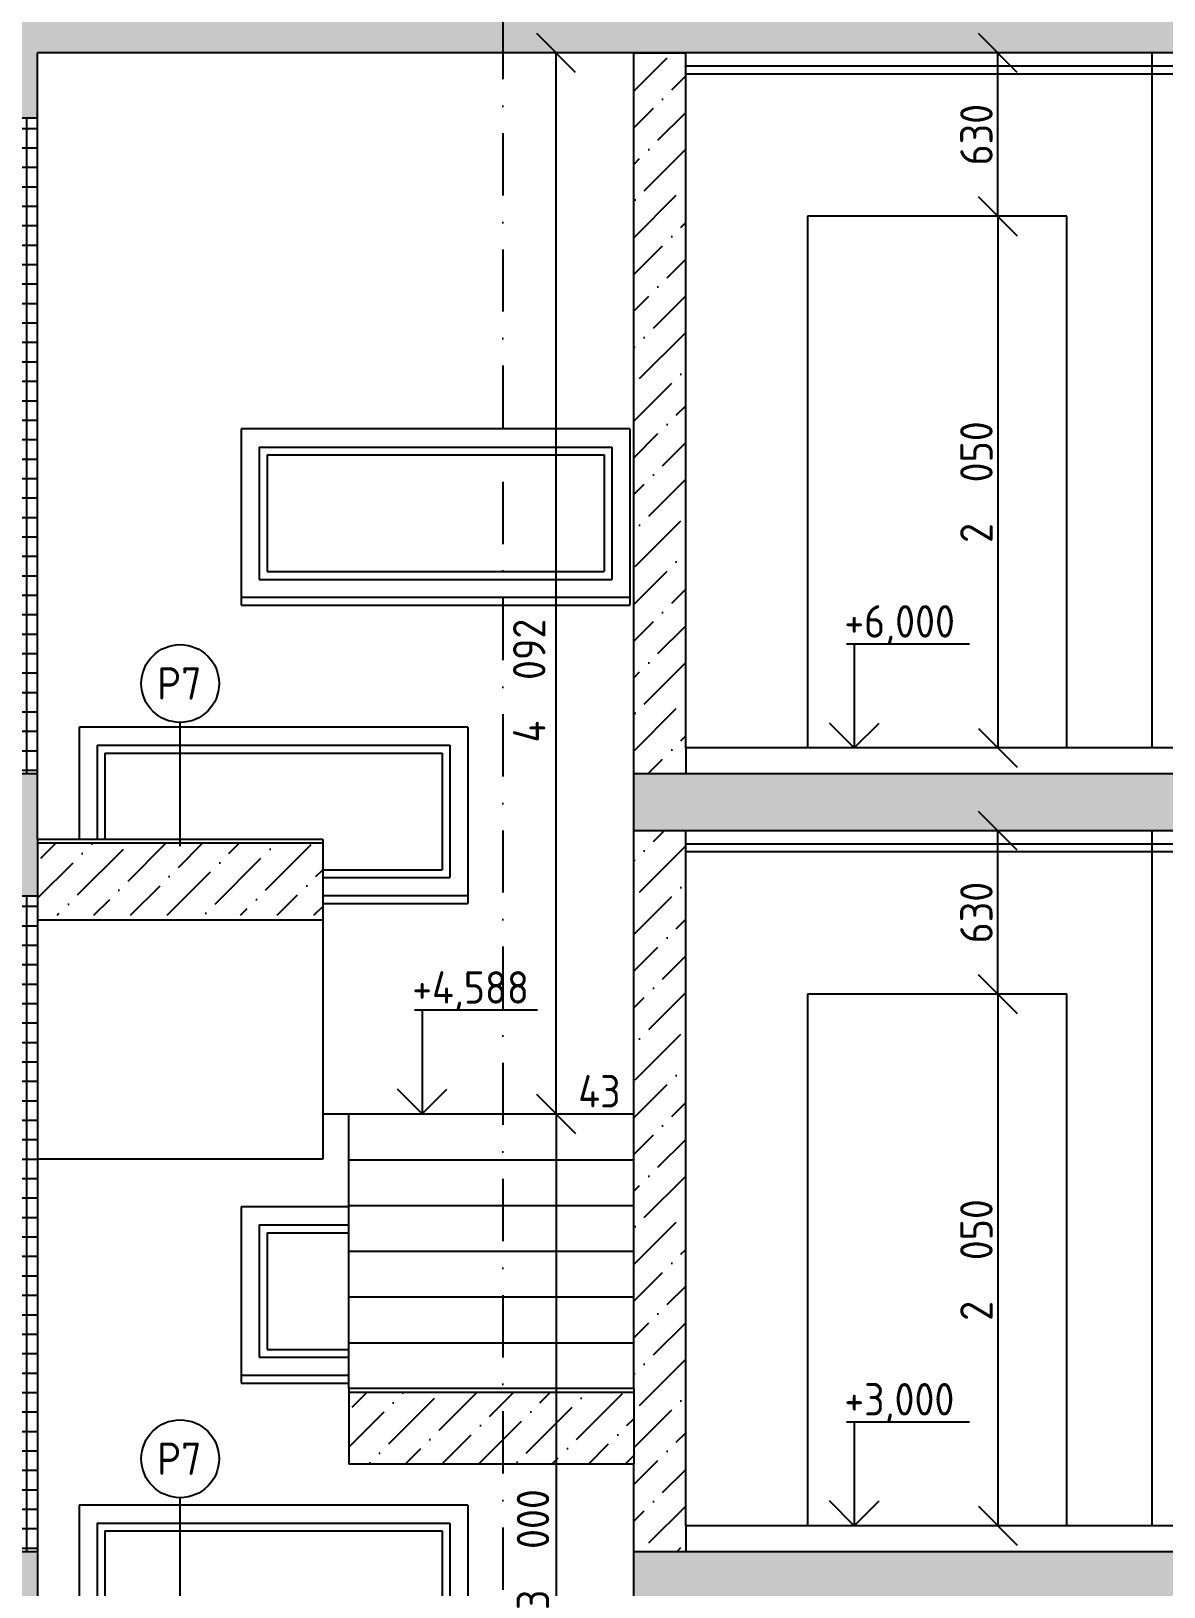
# Model space of a CAD drawing. Extents: x 3792242 to 5145247, y -1546315 to -1031918.
# Drawn here: x 4035787 to 4040157, y -1499366 to -1493366 of the extents above; entities that cross this region are included whole.
import ezdxf

# ---------------------------------------------------------------- set-up
doc = ezdxf.new("R2010")
doc.units = 0
doc.header["$MEASUREMENT"] = 0
doc.linetypes.add('BODKOCIARKOVANA_3', pattern=[5.6, 3, -1.3, 0, -1.3])
doc.layers.get('0').update_dxf_attribs({"linetype": 'CONTINUOUS'})
doc.layers.get('Defpoints').update_dxf_attribs({"color": 61, "linetype": 'CONTINUOUS'})
for name, color, linetype in [('KÓTY', 4, 'CONTINUOUS'), ('MÚRY', 1, 'CONTINUOUS'), ('OKNÁ', 143, 'CONTINUOUS'), ('osi', 253, 'CONTINUOUS'), ('POZEMOK', 7, 'CONTINUOUS'), ('TENKÁ', 7, 'CONTINUOUS'), ('ŠRAFY', 82, 'CONTINUOUS'), ('šrafy-múry', 8, 'CONTINUOUS')]:
    doc.layers.add(name, color=color, linetype=linetype)
doc.styles.add('STYLE1', font='isocp.shx')
doc.dimstyles.new('STANDARD-50', dxfattribs={"dimtxt": 125, "dimasz": 150, "dimexe": 10, "dimexo": 200, "dimgap": 20, "dimtad": 1, "dimdsep": 46, "dimlunit": 6, "dimtxsty": 'STYLE1', "dimblk1": 'OBLIQUE', "dimblk2": 'OBLIQUE', "dimsah": 1, "dimcen": 2.5, "dimse1": 1, "dimse2": 1, "dimadec": 0, "dimazin": 0, "dimtfac": 1, "dimtmove": 1, "dimatfit": 3, "dimldrblk": 'OBLIQUE', "dimfxl": 1, "dimtolj": 1, "dimtzin": 0, "dimarcsym": 0})
pattern_1 = [(45, (139723.04, 33513.66), (53.0330086, 194.4543648), [250, -50, 0, -50])]
pattern_2 = [(45, (186453.04, 33563.66), (53.0330086, 194.4543648), [250, -50, 0, -50])]

# ---------------------------------------------------------------- blocks, each defined once
blk = doc.blocks.new('_OBLIQUE')
at = {"color": 0, "linetype": 'ByBlock'}
blk.add_line((-0.5, -0.5), (0.5, 0.5), dxfattribs=at)
blk = doc.blocks.new('*D49946')
at = {"layer": 'Defpoints', "color": 0}
for p in [(4037812.5, -1497541.9), (4037812.5, -1500541.9), (4037812.5, -1500541.9)]:
    blk.add_point(p, dxfattribs=at)
at = {"layer": 'KÓTY', "color": 0, "lineweight": -2, "ltscale": 0.25}
blk.add_line((4037812.5, -1497541.9), (4037812.5, -1500541.9), dxfattribs=at)
at = {"layer": 'KÓTY', "color": 0, "linetype": 'ByBlock', "lineweight": -2, "xscale": 150, "yscale": 150, "zscale": 150}
for p, rotation in [((4037812.5, -1497541.9), 90), ((4037812.5, -1500541.9), 270)]:
    blk.add_blockref('_OBLIQUE', p, dxfattribs=dict(at, rotation=rotation))
at = {"layer": 'KÓTY', "color": 0, "insert": (4037723, -1499222.3), "char_height": 125, "attachment_point": 5, "rotation": 90, "style": 'STYLE1'}
blk.add_mtext('\\A1;3ﾠ000', dxfattribs=at)
blk = doc.blocks.new('*D49948')
at = {"layer": 'Defpoints', "color": 0}
for p in [(4037812.5, -1493449.9), (4038112, -1493449.9), (4038112, -1497541.9)]:
    blk.add_point(p, dxfattribs=at)
at = {"layer": 'KÓTY', "color": 0, "lineweight": -2, "ltscale": 0.25}
blk.add_line((4037812.5, -1497541.9), (4037812.5, -1493449.9), dxfattribs=at)
at = {"layer": 'KÓTY', "color": 0, "linetype": 'ByBlock', "lineweight": -2, "xscale": 150, "yscale": 150, "zscale": 150}
for p, rotation in [((4037812.5, -1493449.9), 90), ((4037812.5, -1497541.9), 270)]:
    blk.add_blockref('_OBLIQUE', p, dxfattribs=dict(at, rotation=rotation))
at = {"layer": 'KÓTY', "color": 0, "insert": (4037708.5, -1495870.8), "char_height": 125, "attachment_point": 5, "rotation": 90, "style": 'STYLE1'}
blk.add_mtext('\\A1;4ﾠ092', dxfattribs=at)
blk = doc.blocks.new('*D50036')
at = {"layer": 'Defpoints', "color": 0}
for p in [(4039782, -1494080.1), (4039516, -1496130.1), (4039782, -1496130.1)]:
    blk.add_point(p, dxfattribs=at)
at = {"layer": 'KÓTY', "color": 0, "lineweight": -2, "ltscale": 0.25}
blk.add_line((4039516, -1494080.1), (4039516, -1496130.1), dxfattribs=at)
at = {"layer": 'KÓTY', "color": 0, "linetype": 'ByBlock', "lineweight": -2, "xscale": 150, "yscale": 150, "zscale": 150}
for p, rotation in [((4039516, -1494080.1), 90), ((4039516, -1496130.1), 270)]:
    blk.add_blockref('_OBLIQUE', p, dxfattribs=dict(at, rotation=rotation))
at = {"layer": 'KÓTY', "color": 0, "insert": (4039433.5, -1495105.1), "char_height": 125, "attachment_point": 5, "rotation": 90, "style": 'STYLE1'}
blk.add_mtext('\\A1;2ﾠ050', dxfattribs=at)
blk = doc.blocks.new('*D50037')
at = {"layer": 'Defpoints', "color": 0}
for p in [(4039516, -1493450.1), (4039782, -1493450.1), (4039782, -1494080.1)]:
    blk.add_point(p, dxfattribs=at)
at = {"layer": 'KÓTY', "color": 0, "lineweight": -2, "ltscale": 0.25}
blk.add_line((4039516, -1494080.1), (4039516, -1493450.1), dxfattribs=at)
at = {"layer": 'KÓTY', "color": 0, "linetype": 'ByBlock', "lineweight": -2, "xscale": 150, "yscale": 150, "zscale": 150}
for p, rotation in [((4039516, -1493450.1), 90), ((4039516, -1494080.1), 270)]:
    blk.add_blockref('_OBLIQUE', p, dxfattribs=dict(at, rotation=rotation))
at = {"layer": 'KÓTY', "color": 0, "insert": (4039433.5, -1493765.1), "char_height": 125, "attachment_point": 5, "rotation": 90, "style": 'STYLE1'}
blk.add_mtext('\\A1;630', dxfattribs=at)
blk = doc.blocks.new('*D50038')
at = {"layer": 'Defpoints', "color": 0}
for p in [(4039782, -1497080.1), (4039516, -1499130.1), (4039782, -1499130.1)]:
    blk.add_point(p, dxfattribs=at)
at = {"layer": 'KÓTY', "color": 0, "lineweight": -2, "ltscale": 0.25}
blk.add_line((4039516, -1497080.1), (4039516, -1499130.1), dxfattribs=at)
at = {"layer": 'KÓTY', "color": 0, "linetype": 'ByBlock', "lineweight": -2, "xscale": 150, "yscale": 150, "zscale": 150}
for p, rotation in [((4039516, -1497080.1), 90), ((4039516, -1499130.1), 270)]:
    blk.add_blockref('_OBLIQUE', p, dxfattribs=dict(at, rotation=rotation))
at = {"layer": 'KÓTY', "color": 0, "insert": (4039433.5, -1498105.1), "char_height": 125, "attachment_point": 5, "rotation": 90, "style": 'STYLE1'}
blk.add_mtext('\\A1;2ﾠ050', dxfattribs=at)
blk = doc.blocks.new('*D50039')
at = {"layer": 'Defpoints', "color": 0}
for p in [(4039516, -1496450.1), (4039782, -1496450.1), (4039782, -1497080.1)]:
    blk.add_point(p, dxfattribs=at)
at = {"layer": 'KÓTY', "color": 0, "lineweight": -2, "ltscale": 0.25}
blk.add_line((4039516, -1497080.1), (4039516, -1496450.1), dxfattribs=at)
at = {"layer": 'KÓTY', "color": 0, "linetype": 'ByBlock', "lineweight": -2, "xscale": 150, "yscale": 150, "zscale": 150}
for p, rotation in [((4039516, -1496450.1), 90), ((4039516, -1497080.1), 270)]:
    blk.add_blockref('_OBLIQUE', p, dxfattribs=dict(at, rotation=rotation))
at = {"layer": 'KÓTY', "color": 0, "insert": (4039433.5, -1496765.1), "char_height": 125, "attachment_point": 5, "rotation": 90, "style": 'STYLE1'}
blk.add_mtext('\\A1;630', dxfattribs=at)

msp = doc.modelspace()

# ---------------------------------------------------------------- hatches: boundary and pattern name
at = {"layer": 'ŠRAFY'}
h = msp.add_hatch(dxfattribs=at)
h.set_pattern_fill('SQUARE', color=256, scale=300)
h.set_pattern_definition([(0, (-1113810.456, 33513.662), (0, 37.5), [37.5, -37.5]), (90, (-1113810.456, 33513.662), (-37.5, 2e-15), [37.5, -37.5])])
h.paths.add_polyline_path([(4031322.044, -1493110.108), (4031322.044, -1493030.108), (4031572.044, -1493030.108), (4031572.044, -1493110.108), (4031572.044, -1493230.108), (4042072.044, -1493230.108), (4042072.044, -1492796.021), (4035799.544, -1492890.108), (4031461.23, -1492820.963), (4031406.83, -1492820.963), (4031406.83, -1492873.696), (4031406.83, -1492877.915), (4031406.83, -1493013.074, 0.39722787), (4031409.478, -1493015.882), (4031434.955, -1493018.696), (4031434.955, -1493021.727), (4031444.705, -1493022.29, -1.21070497), (4031446.674, -1493025.102), (4031404.017, -1493025.102), (4031371.673, -1493025.102, -0.41421316), (4031370.266, -1493022.29), (4031370.266, -1493018.071, 0.41420819), (4031367.429, -1493017.807, 0.35991249), (4031364.641, -1493018.071), (4031364.641, -1493022.29, -0.41421316), (4031363.235, -1493025.102), (4031328.549, -1493025.102, -0.41421316), (4031327.142, -1493022.29), (4031327.845, -1493016.662), (4031334.635, -1493011.281), (4031327.142, -1492998.304), (4031327.142, -1492876.509), (4031327.142, -1492872.29), (4031327.845, -1492866.662), (4031334.635, -1492861.281), (4031327.142, -1492848.304), (4031327.142, -1492725.102), (4031314.545, -1492725.102), (4031312.201, -1493500.108), (4032187.044, -1493500.108), (4032187.044, -1493450.108), (4031322.044, -1493450.108), (4031322.044, -1493230.108)])
h.paths.add_polyline_path([(4031446.756, -1493018.058), (4031519.33, -1493022.295), (4031519.166, -1493025.102), (4031448.675, -1493020.987, -1.34066688)], flags=16)
edge = h.paths.add_edge_path(flags=16)
edge.add_arc((4031448.642, -1493021.549), 0.563, 266.6608892, 86.6590998)
edge = h.paths.add_edge_path(flags=16)
edge.add_arc((4031444.705, -1493021.727), 0.562, 89.9985299, 269.9985299)
at = {"layer": 'ŠRAFY', "ltscale": 0.25}
h = msp.add_hatch(dxfattribs=at)
h.set_pattern_fill('ANSI37', color=256, scale=600, angle=45)
h.set_pattern_definition([(90, (-4374354.13, 206283.9), (-75, 1e-14), []), (180, (-4374354.13, 206283.9), (-1e-14, -75), [])])
h.paths.add_polyline_path([(4035812.044, -1496230.108), (4035812.044, -1496130.108), (4035812.044, -1493700.108), (4035512.044, -1493700.108), (4035512.044, -1496130.108), (4035512.044, -1496230.108)])
h = msp.add_hatch(dxfattribs=at)
h.set_pattern_fill('ANSI37', color=256, scale=600, angle=45)
h.set_pattern_definition([(90, (-4374354.13, 203283.9), (-75, 1e-14), []), (180, (-4374354.13, 203283.9), (-1e-14, -75), [])])
h.paths.add_polyline_path([(4035812.044, -1499230.108), (4035812.044, -1499130.108), (4035812.044, -1496700.108), (4035512.044, -1496700.108), (4035512.044, -1499130.108), (4035512.044, -1499230.108)])
at = {"layer": 'šrafy-múry'}
h = msp.add_hatch(dxfattribs=at)
h.set_pattern_fill('ANSI36', color=253, scale=800, angle=360)
h.set_pattern_definition(pattern_1)
h.paths.add_polyline_path([(4030422.044, -1493230.108), (4009362.044, -1493230.108), (4009162.044, -1493230.108), (4009162.044, -1492530.108), (4009002.044, -1492530.108), (4009002.044, -1493700.108), (4009252.044, -1493700.108), (4009252.044, -1493450.108), (4012402.044, -1493450.108), (4012517.044, -1493450.108), (4015592.044, -1493450.108), (4015592.044, -1493700.108), (4015892.044, -1493700.108), (4015892.044, -1493450.108), (4022232.044, -1493450.108), (4022232.044, -1493700.108), (4022532.044, -1493700.108), (4022532.044, -1493450.108), (4028872.044, -1493450.108), (4028872.044, -1493700.108), (4029172.044, -1493700.108), (4029172.044, -1493450.108), (4030422.044, -1493450.108)])
h.paths.add_polyline_path([(4031322.044, -1493450.108), (4032187.044, -1493450.108), (4032302.044, -1493450.108), (4035512.044, -1493450.108), (4035512.044, -1493700.108), (4035812.044, -1493700.108), (4035812.044, -1493450.108), (4042092.044, -1493450.108), (4042092.044, -1493700.108), (4042432.044, -1493700.108), (4042432.044, -1492280.108), (4042272.044, -1492280.108), (4042272.044, -1493230.108), (4042072.044, -1493230.108), (4031322.044, -1493230.108)])
h = msp.add_hatch(dxfattribs=at)
h.set_pattern_fill('ANSI36', color=253, scale=800, angle=360)
h.set_pattern_definition(pattern_2)
h.paths.add_polyline_path([(4038312.044, -1493450.108), (4038112.044, -1493450.108), (4038112.044, -1494541.873), (4038112.044, -1496130.108), (4038112.044, -1496230.108), (4038312.044, -1496230.108), (4038312.044, -1496130.108)])
h = msp.add_hatch(dxfattribs=at)
h.set_pattern_fill('ANSI36', color=253, scale=800, angle=360)
h.set_pattern_definition(pattern_1)
h.paths.add_polyline_path([(4018192.044, -1496450.108), (4022232.044, -1496450.108), (4022232.044, -1496700.108), (4022532.044, -1496700.108), (4022532.044, -1496450.108), (4028872.044, -1496450.108), (4028872.044, -1496700.108), (4029172.044, -1496700.108), (4029172.044, -1496450.108), (4032187.044, -1496450.108), (4032302.044, -1496450.108), (4035512.044, -1496450.108), (4035512.044, -1496700.108), (4035812.044, -1496700.108), (4035812.044, -1496450.108), (4035812.044, -1496230.108), (4018192.044, -1496230.108)])
h.paths.add_polyline_path([(4038112.044, -1496450.108), (4038312.044, -1496450.108), (4042092.044, -1496450.108), (4042092.044, -1496700.108), (4042432.044, -1496700.108), (4042432.044, -1496230.108), (4038312.044, -1496230.108), (4038112.044, -1496230.108)])
h.paths.add_polyline_path([(4015892.044, -1496230.108), (4009002.044, -1496230.108), (4009002.044, -1496700.108), (4009252.044, -1496700.108), (4009252.044, -1496450.108), (4012402.044, -1496450.108), (4012517.044, -1496450.108), (4015592.044, -1496450.108), (4015592.044, -1496700.108), (4015892.044, -1496700.108), (4015892.044, -1496450.108)])
h = msp.add_hatch(dxfattribs=at)
h.set_pattern_fill('ANSI36', color=253, scale=800, angle=360)
h.set_pattern_definition(pattern_2)
h.paths.add_polyline_path([(4038112.044, -1497541.873), (4038112.044, -1499130.108), (4038112.044, -1499230.108), (4038312.044, -1499230.108), (4038312.044, -1499130.108), (4038312.044, -1496450.108), (4038112.044, -1496450.108)])
h = msp.add_hatch(dxfattribs=at)
h.set_pattern_fill('ANSI36', color=253, scale=800, angle=360)
h.set_pattern_definition([(45, (91813.04, 41631.31), (53.0330086, 194.4543648), [250, -50, 0, -50])])
h.paths.add_polyline_path([(4036912.044, -1496498.049), (4035812.044, -1496498.049), (4035812.044, -1496775.411), (4036912.044, -1496775.411)])
h = msp.add_hatch(dxfattribs=at)
h.set_pattern_fill('ANSI36', color=253, scale=800, angle=360)
h.set_pattern_definition([(45, (93013.04, 39513.66), (53.0330086, 194.4543648), [250, -50, 0, -50])])
h.paths.add_polyline_path([(4038112.044, -1498615.697), (4037012.044, -1498615.697), (4037012.044, -1498893.058), (4038112.044, -1498893.058)])
h = msp.add_hatch(dxfattribs=at)
h.set_pattern_fill('ANSI36', color=253, scale=800, angle=360)
h.set_pattern_definition(pattern_1)
h.paths.add_polyline_path([(4015892.044, -1499230.108), (4009002.044, -1499230.108), (4009002.044, -1499700.108), (4009252.044, -1499700.108), (4009252.044, -1499450.108), (4012402.044, -1499450.108), (4012517.044, -1499450.108), (4015592.044, -1499450.108), (4015592.044, -1499700.108), (4015892.044, -1499700.108), (4015892.044, -1499450.108)])
h.paths.add_polyline_path([(4038312.044, -1499230.108), (4042432.044, -1499230.108), (4042432.044, -1499700.108), (4042092.044, -1499700.108), (4042092.044, -1499450.108), (4038312.044, -1499450.108), (4038112.044, -1499450.108), (4038112.044, -1499230.108)])
h.paths.add_polyline_path([(4018192.044, -1499450.108), (4022232.044, -1499450.108), (4022232.044, -1499700.108), (4022532.044, -1499700.108), (4022532.044, -1499450.108), (4028872.044, -1499450.108), (4028872.044, -1499700.108), (4029172.044, -1499700.108), (4029172.044, -1499450.108), (4032187.044, -1499450.108), (4032302.044, -1499450.108), (4035512.044, -1499450.108), (4035512.044, -1499700.108), (4035812.044, -1499700.108), (4035812.044, -1499450.108), (4035812.044, -1499230.108), (4018192.044, -1499230.108)])

# ---------------------------------------------------------------- linework, layer by layer
at = {"layer": 'MÚRY'}
for p, q in [((4042092.044, -1493450.108), (4035812.044, -1493450.108)), ((4038112.044, -1493450.108), (4035812.044, -1493450.108)), ((4035812.044, -1496483.049), (4035812.044, -1493450.108)), ((4038112.044, -1498600.697), (4038112.044, -1493450.108)), ((4038312.044, -1496130.108), (4038312.044, -1493450.108)), ((4042092.044, -1496130.108), (4038312.044, -1496130.108)), ((4036912.044, -1496483.049), (4035812.044, -1496483.049)), ((4036912.044, -1496483.049), (4036912.044, -1496794.319)), ((4042092.044, -1496450.108), (4038112.044, -1496450.108)), ((4038312.044, -1499130.108), (4038312.044, -1496450.108)), ((4035812.044, -1496794.319), (4035812.044, -1499483.049)), ((4036912.044, -1496794.319), (4035812.044, -1496794.319)), ((4038112.044, -1498600.697), (4037012.044, -1498600.697)), ((4037012.044, -1498600.697), (4037012.044, -1498893.058)), ((4038112.044, -1498893.058), (4037012.044, -1498893.058)), ((4038112.044, -1499130.108), (4038112.044, -1498893.058)), ((4038112.044, -1501600.697), (4038112.044, -1499130.108)), ((4042092.044, -1499130.108), (4038312.044, -1499130.108))]:
    msp.add_line(p, q, dxfattribs=at)
at = {"layer": 'OKNÁ', "ltscale": 0.25}
for p, q in [((4036697.044, -1495000.108), (4036697.044, -1495450.108)), ((4036697.044, -1495000.108), (4037997.044, -1495000.108)), ((4037997.044, -1495000.108), (4037997.044, -1495450.108)), ((4036697.044, -1495450.108), (4037997.044, -1495450.108)), ((4036362.044, -1496509.617), (4036362.044, -1496031.941)), ((4036072.044, -1496150.108), (4036072.044, -1496483.049)), ((4036072.044, -1496150.108), (4037372.044, -1496150.108)), ((4037372.044, -1496150.108), (4037372.044, -1496600.108)), ((4036912.044, -1496600.108), (4037372.044, -1496600.108)), ((4036697.044, -1498000.108), (4036697.044, -1498450.108)), ((4036697.044, -1498000.108), (4037012.044, -1498000.108)), ((4036697.044, -1498450.108), (4037012.044, -1498450.108)), ((4036362.044, -1499544.617), (4036362.044, -1499021.941)), ((4036072.044, -1499150.108), (4036072.044, -1499483.049)), ((4036072.044, -1499150.108), (4037372.044, -1499150.108)), ((4037372.044, -1499150.108), (4037372.044, -1499600.108))]:
    msp.add_line(p, q, dxfattribs=at)
for centre in [(4036362.044, -1495881.941), (4036362.044, -1498871.941)]:
    msp.add_circle(centre, 150, dxfattribs=at)
at = {"layer": 'osi', "linetype": 'BODKOCIARKOVANA_3', "ltscale": 80}
msp.add_line((4037607.044, -1487486.244), (4037607.044, -1507826.838), dxfattribs=at)
at = {"layer": 'POZEMOK'}
for p, q in [((4036597.044, -1494900.108), (4036597.044, -1495580.108)), ((4038097.044, -1494900.108), (4036597.044, -1494900.108)), ((4038097.044, -1494900.108), (4038097.044, -1495580.108)), ((4036667.044, -1494970.108), (4036667.044, -1495480.108)), ((4036667.044, -1494970.108), (4038027.044, -1494970.108)), ((4038027.044, -1494970.108), (4038027.044, -1495480.108)), ((4036667.044, -1495480.108), (4038027.044, -1495480.108)), ((4038097.044, -1495550.108), (4036597.044, -1495550.108)), ((4036597.044, -1495580.108), (4038097.044, -1495580.108)), ((4035972.044, -1496050.108), (4035972.044, -1496483.049)), ((4037472.044, -1496050.108), (4035972.044, -1496050.108)), ((4037472.044, -1496050.108), (4037472.044, -1496730.108)), ((4036042.044, -1496120.108), (4036042.044, -1496483.049)), ((4036042.044, -1496120.108), (4037402.044, -1496120.108)), ((4037402.044, -1496120.108), (4037402.044, -1496630.108)), ((4036912.044, -1496630.108), (4037402.044, -1496630.108)), ((4037472.044, -1496700.108), (4036912.044, -1496700.108)), ((4036912.044, -1496730.108), (4037472.044, -1496730.108)), ((4036597.044, -1497900.108), (4036597.044, -1498580.108)), ((4037012.044, -1497900.108), (4036597.044, -1497900.108)), ((4036667.044, -1497970.108), (4036667.044, -1498480.108)), ((4036667.044, -1497970.108), (4037012.044, -1497970.108)), ((4036667.044, -1498480.108), (4037012.044, -1498480.108)), ((4037012.044, -1498550.108), (4036597.044, -1498550.108)), ((4036597.044, -1498580.108), (4037012.044, -1498580.108)), ((4035972.044, -1499050.108), (4035972.044, -1499483.049)), ((4037472.044, -1499050.108), (4035972.044, -1499050.108)), ((4037472.044, -1499050.108), (4037472.044, -1499730.108)), ((4036042.044, -1499120.108), (4036042.044, -1499483.049)), ((4036042.044, -1499120.108), (4037402.044, -1499120.108)), ((4037402.044, -1499120.108), (4037402.044, -1499630.108))]:
    msp.add_line(p, q, dxfattribs=at)
at = {"layer": 'TENKÁ'}
for p, q in [((4038112.044, -1493450.108), (4038312.044, -1493450.108)), ((4040112.044, -1496130.108), (4040112.044, -1493450.108)), ((4038312.044, -1493500.108), (4041762.044, -1493500.108)), ((4038312.044, -1493530.108), (4041762.044, -1493530.108)), ((4035512.044, -1493700.108), (4035812.044, -1493700.108)), ((4035512.044, -1493700.108), (4035812.044, -1493700.108)), ((4038782.044, -1494080.108), (4038782.044, -1496130.108)), ((4039782.044, -1494080.108), (4038782.044, -1494080.108)), ((4039782.044, -1496130.108), (4039782.044, -1494080.108)), ((4038312.044, -1496130.108), (4038312.044, -1496230.108)), ((4035812.044, -1496230.108), (4018192.044, -1496230.108)), ((4042472.044, -1496230.108), (4038112.044, -1496230.108)), ((4035812.044, -1496483.049), (4035812.044, -1496794.319)), ((4038312.044, -1496450.108), (4038112.044, -1496450.108)), ((4040112.044, -1499130.108), (4040112.044, -1496450.108)), ((4036912.044, -1496498.049), (4035812.044, -1496498.049)), ((4038312.044, -1496500.108), (4041762.044, -1496500.108)), ((4038312.044, -1496530.108), (4041762.044, -1496530.108)), ((4035512.044, -1496700.108), (4035812.044, -1496700.108)), ((4035512.044, -1496700.108), (4035812.044, -1496700.108)), ((4036912.044, -1496794.319), (4036912.044, -1497716.873)), ((4038782.044, -1497080.108), (4038782.044, -1499130.108)), ((4039782.044, -1497080.108), (4038782.044, -1497080.108)), ((4039782.044, -1499130.108), (4039782.044, -1497080.108)), ((4036912.044, -1497541.873), (4037012.044, -1497541.873)), ((4037012.044, -1497541.873), (4038112.044, -1497541.873)), ((4037012.044, -1498600.697), (4037012.044, -1497541.873)), ((4036912.044, -1497716.873), (4035812.044, -1497716.873)), ((4037012.044, -1497718.344), (4038112.044, -1497718.344)), ((4037012.044, -1497894.814), (4038112.044, -1497894.814)), ((4037012.044, -1498071.285), (4038112.044, -1498071.285)), ((4037012.044, -1498247.755), (4038112.044, -1498247.755)), ((4037012.044, -1498424.226), (4038112.044, -1498424.226)), ((4038112.044, -1498615.697), (4037012.044, -1498615.697)), ((4038112.044, -1498600.697), (4038112.044, -1498893.058)), ((4038312.044, -1499130.108), (4038312.044, -1499230.108)), ((4035812.044, -1499230.108), (4018192.044, -1499230.108)), ((4042472.044, -1499230.108), (4038112.044, -1499230.108))]:
    msp.add_line(p, q, dxfattribs=at)
at = {"layer": 'TENKÁ', "linetype": 'ByBlock', "ltscale": 0.25}
for p, q in [((4039406.808, -1495730.108), (4038932.909, -1495730.108)), ((4038962.503, -1495730.108), (4038962.503, -1496130.108)), ((4038962.503, -1496130.108), (4038867.044, -1496034.649)), ((4038962.503, -1496130.108), (4039057.962, -1496034.649)), ((4037739.889, -1497141.873), (4037265.991, -1497141.873)), ((4037295.584, -1497141.873), (4037295.584, -1497541.873)), ((4037295.584, -1497541.873), (4037200.125, -1497446.414)), ((4037295.584, -1497541.873), (4037391.044, -1497446.414)), ((4039406.808, -1498730.108), (4038932.909, -1498730.108)), ((4038962.503, -1498730.108), (4038962.503, -1499130.108)), ((4038962.503, -1499130.108), (4038867.044, -1499034.649)), ((4038962.503, -1499130.108), (4039057.962, -1499034.649))]:
    msp.add_line(p, q, dxfattribs=at)

# ---------------------------------------------------------------- texts
at = {"layer": 'TENKÁ', "ltscale": 0.25, "style": 'STYLE1'}
for s, p in [('+6,000', (4038923.846, -1495704.782)), ('P7', (4036273.239, -1495944.119)), ('+4,588', (4037256.927, -1497116.547)), ('43', (4037897.526, -1497516.852)), ('+3,000', (4038923.846, -1498704.782)), ('P7', (4036273.239, -1498934.119))]:
    msp.add_text(s, height=125, dxfattribs=at).set_placement(p)

# ---------------------------------------------------------------- dimensions: what is measured, and where the dimension line sits
at = {"layer": 'KÓTY', "ltscale": 0.25}
for base, p1, p2, picture, middle in [((4037812.544, -1493449.873), (4038112.044, -1497541.873), (4038112.044, -1493449.873), '*D49948', (4037791.044, -1495870.838)), ((4037812.544, -1500541.873), (4037812.544, -1497541.873), (4037812.544, -1500541.873), '*D49946', (4037805.544, -1499222.338))]:
    dim = msp.add_linear_dim(base=base, p1=p1, p2=p2, angle=90, dimstyle='STANDARD-50', override={"dimtxsty": 'STYLE1', "dimldrblk": 'OBLIQUE'}, dxfattribs=at)
    dim.commit()
    dim.dimension.update_dxf_attribs({"geometry": picture, "text_midpoint": middle, "dimtype": 160})
for base, p1, p2, picture, middle in [((4039516.044, -1493450.108), (4039782.044, -1494080.108), (4039782.044, -1493450.108), '*D50037', (4039433.544, -1493765.108)), ((4039516.044, -1496130.108), (4039782.044, -1494080.108), (4039782.044, -1496130.108), '*D50036', (4039433.501, -1495105.108)), ((4039516.044, -1496450.108), (4039782.044, -1497080.108), (4039782.044, -1496450.108), '*D50039', (4039433.544, -1496765.108)), ((4039516.044, -1499130.108), (4039782.044, -1497080.108), (4039782.044, -1499130.108), '*D50038', (4039433.501, -1498105.108))]:
    dim = msp.add_linear_dim(base=base, p1=p1, p2=p2, angle=90, dimstyle='STANDARD-50', override={"dimtxsty": 'STYLE1', "dimldrblk": 'OBLIQUE'}, dxfattribs=at)
    dim.commit()
    dim.dimension.update_dxf_attribs({"geometry": picture, "text_midpoint": middle})

doc.saveas('drawing.dxf')
